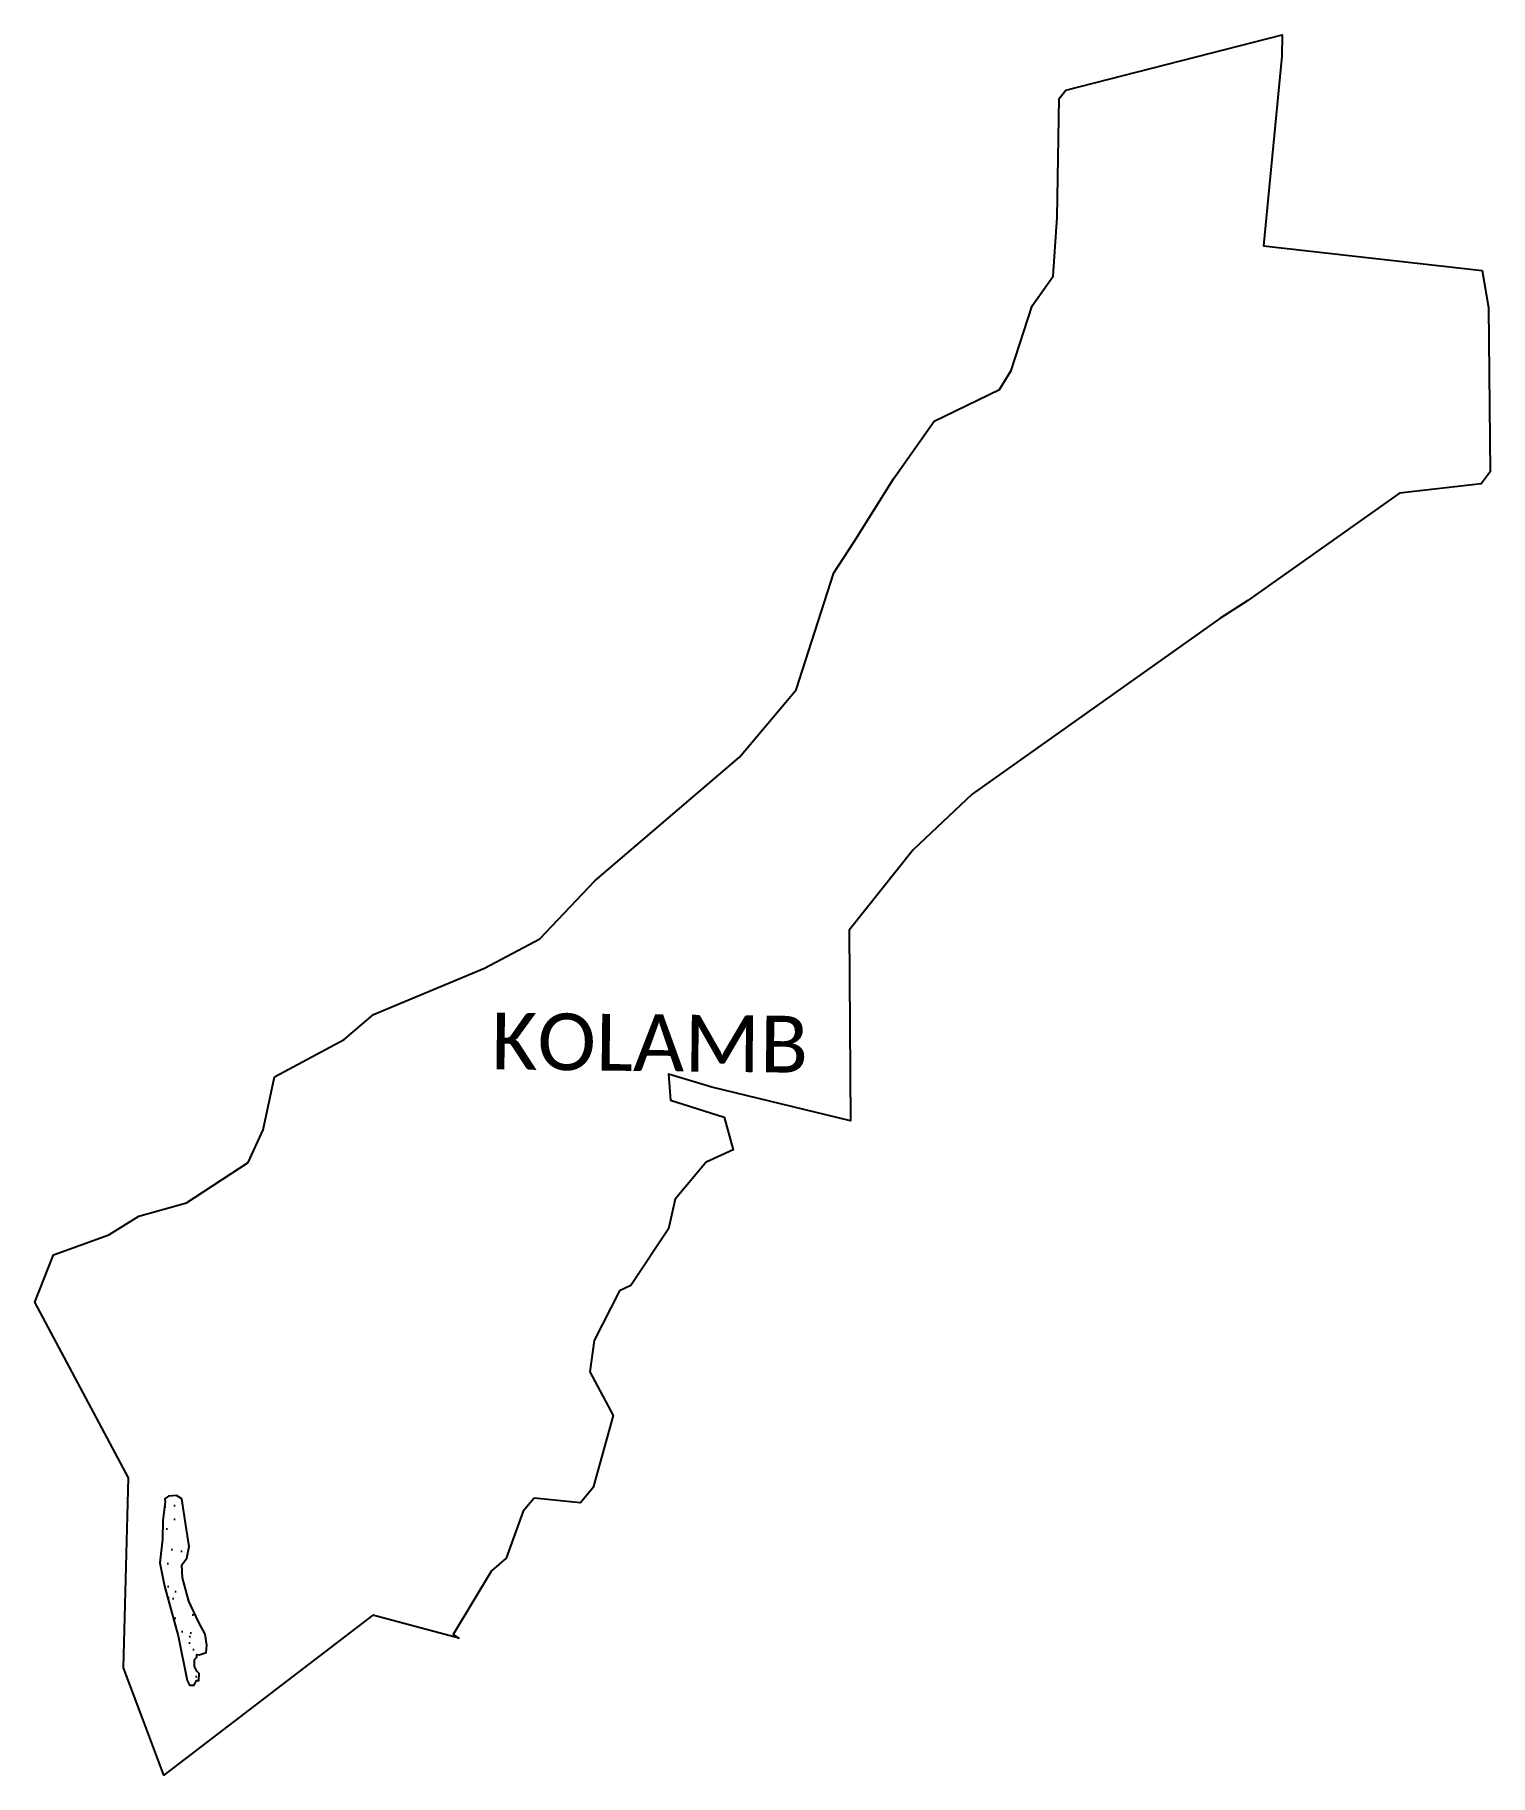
# Model space of a CAD drawing. Header units: metres. Extents: x 335632 to 338140, y 1777430 to 1780429.
import ezdxf

# ---------------------------------------------------------------- set-up
doc = ezdxf.new("R2010")
doc.units = ezdxf.units.M
doc.header["$MEASUREMENT"] = 0
for name, color, linetype in [('SAND DUNES', 42, 'Continuous'), ('village', 3, 'Continuous'), ('VILLAGE NAME', 250, 'Continuous')]:
    doc.layers.add(name, color=color, linetype=linetype)
doc.styles.get("Standard").update_dxf_attribs({"font": 'simplex.shx'})

msp = doc.modelspace()

# ---------------------------------------------------------------- hatches: boundary and pattern name
at = {"layer": 'SAND DUNES'}
h = msp.add_hatch(dxfattribs=at)
h.set_pattern_fill('AR-SAND', color=256, scale=1.214384, angle=-0.4676)
h.set_pattern_definition([(37.03242, (319841.964, 1768736.67), (-1.45797, 59.44743), [0, -46.88493, 0, -52.43709, 0, -50.12369]), (7.0324, (319841.964, 1768736.67), (55.29795, 86.6017), [0, -25.29319, 0, -42.25813, 0, -16.19381]), (327.03242, (319804.026, 1768736.98), (96.05506, -0.60937), [0, -15.42267, 0, -55.52163, 0, -72.48657]), (317.0324, (319804.026, 1768736.98), (92.9429, 26.31457), [0, -7.71134, 0, -36.39751, 0, -41.64122])])
h.paths.add_polyline_path([(335897.8, 1777729.6), (335886.7, 1777770.2), (335885.7, 1777792.5), (335894.4, 1777803.8), (335898.1, 1777823.8), (335893.3, 1777853.4), (335885.5, 1777906), (335876.1, 1777912), (335862.7, 1777910.9), (335856.5, 1777906.4), (335856.9, 1777901.3), (335852.6, 1777868.9), (335852.3, 1777836.5), (335847.9, 1777796.1), (335855.7, 1777755.5), (335879.3, 1777670.3), (335894.9, 1777593.3), (335898.8, 1777585.2), (335902.9, 1777585.1), (335906.9, 1777585.1), (335911.1, 1777593.2), (335915.1, 1777593.1), (335915.1, 1777597.2), (335915.2, 1777601.2), (335915.2, 1777605.3), (335911.2, 1777609.3), (335907.2, 1777617.5), (335907.3, 1777625.6), (335907.3, 1777629.6), (335911.4, 1777633.6), (335911.4, 1777637.7), (335915.5, 1777637.6), (335927.6, 1777641.6), (335928.9, 1777654), (335926, 1777673.2), (335914, 1777694.1)])

# ---------------------------------------------------------------- linework, layer by layer
at = {"layer": 'SAND DUNES', "flags": 128}
msp.add_lwpolyline([(335897.8, 1777729.6), (335886.7, 1777770.2), (335885.7, 1777792.5), (335894.4, 1777803.8), (335898.1, 1777823.8), (335893.3, 1777853.4), (335885.5, 1777906), (335876.1, 1777912), (335862.7, 1777910.9), (335856.5, 1777906.4), (335856.9, 1777901.3), (335852.6, 1777868.9), (335852.3, 1777836.5), (335847.9, 1777796.1), (335855.7, 1777755.5), (335879.3, 1777670.3), (335894.9, 1777593.3), (335898.8, 1777585.2), (335902.9, 1777585.1), (335906.9, 1777585.1), (335911.1, 1777593.2), (335915.1, 1777593.1), (335915.1, 1777597.2), (335915.2, 1777601.2), (335915.2, 1777605.3), (335911.2, 1777609.3), (335907.2, 1777617.5), (335907.3, 1777625.6), (335907.3, 1777629.6), (335911.4, 1777633.6), (335911.4, 1777637.7), (335915.5, 1777637.6), (335927.6, 1777641.6), (335928.9, 1777654), (335926, 1777673.2), (335914, 1777694.1)], close=True, dxfattribs=at)
at = {"layer": 'village', "color": 3, "true_color": 0x00ff00}
msp.add_polyline3d([(338140.4, 1779676.3, 0), (338125, 1779655.5, 0), (337984.3, 1779639.3, 0), (337723, 1779454.3, 0), (337674.2, 1779423.3, 0), (337247.7, 1779120.4, 0), (337145.7, 1779024.9, 0), (337035.6, 1778886.5, 0), (337038, 1778557.8, 0), (336799.2, 1778615.6, 0), (336724.3, 1778638.1, 0), (336727.6, 1778593.2, 0), (336820.4, 1778564, 0), (336835.9, 1778507.5, 0), (336789, 1778486.3, 0), (336735.6, 1778422.7, 0), (336724, 1778371.5, 0), (336659.3, 1778273.8, 0), (336640.1, 1778264.9, 0), (336596.2, 1778179, 0), (336588.6, 1778125.3, 0), (336629, 1778050.1, 0), (336594.7, 1777925.7, 0), (336572.4, 1777899.3, 0), (336492.7, 1777907.6, 0), (336474, 1777885.1, 0), (336444.3, 1777803.8, 0), (336419.3, 1777782.3, 0), (336352.9, 1777672.7, 0), (336362.9, 1777666.1, 0), (336214.7, 1777705.8, 0), (335854.5, 1777430, 0), (335816.5, 1777531.2, 0), (335785, 1777615.2, 0), (335793.8, 1777942.3, 0), (335632.1, 1778245.4, 0), (335655.7, 1778304.7, 0), (335664.6, 1778327, 0), (335759.9, 1778361.3, 0), (335811.6, 1778393.1, 0), (335893.6, 1778416.6, 0), (335999.6, 1778485.6, 0), (336025.5, 1778542.3, 0), (336045.2, 1778633.6, 0), (336165.4, 1778697.8, 0), (336215.6, 1778741.2, 0), (336406.9, 1778820.5, 0), (336502.5, 1778871.1, 0), (336597.4, 1778971.5, 0), (336846.9, 1779184.6, 0), (336944.2, 1779300.6, 0), (337009.5, 1779502.1, 0), (337043.9, 1779555, 0), (337112.1, 1779664.3, 0), (337182.4, 1779763.4, 0), (337294.8, 1779818.1, 0), (337314.8, 1779850.7, 0), (337351, 1779962.1, 0), (337387.5, 1780013.1, 0), (337394.2, 1780114.8, 0), (337397.6, 1780319.7, 0), (337408.9, 1780334.2, 0), (337781.9, 1780429.3, 0), (337781.6, 1780392.5, 0), (337749.8, 1780065.9, 0), (338126.7, 1780023, 0), (338137.7, 1779959.3, 0)], close=True, dxfattribs=at)

# ---------------------------------------------------------------- texts
at = {"layer": 'VILLAGE NAME', "insert": (336419.7, 1778744.2), "char_height": 97.83, "attachment_point": 1, "rotation": 359.3742}
msp.add_mtext_dynamic_manual_height_columns('{\\fCalibri|b0|i0|c0|p34;KOLAMB}', width=965.367, gutter_width=489.2, heights=[0], dxfattribs=at)

doc.saveas('drawing.dxf')
